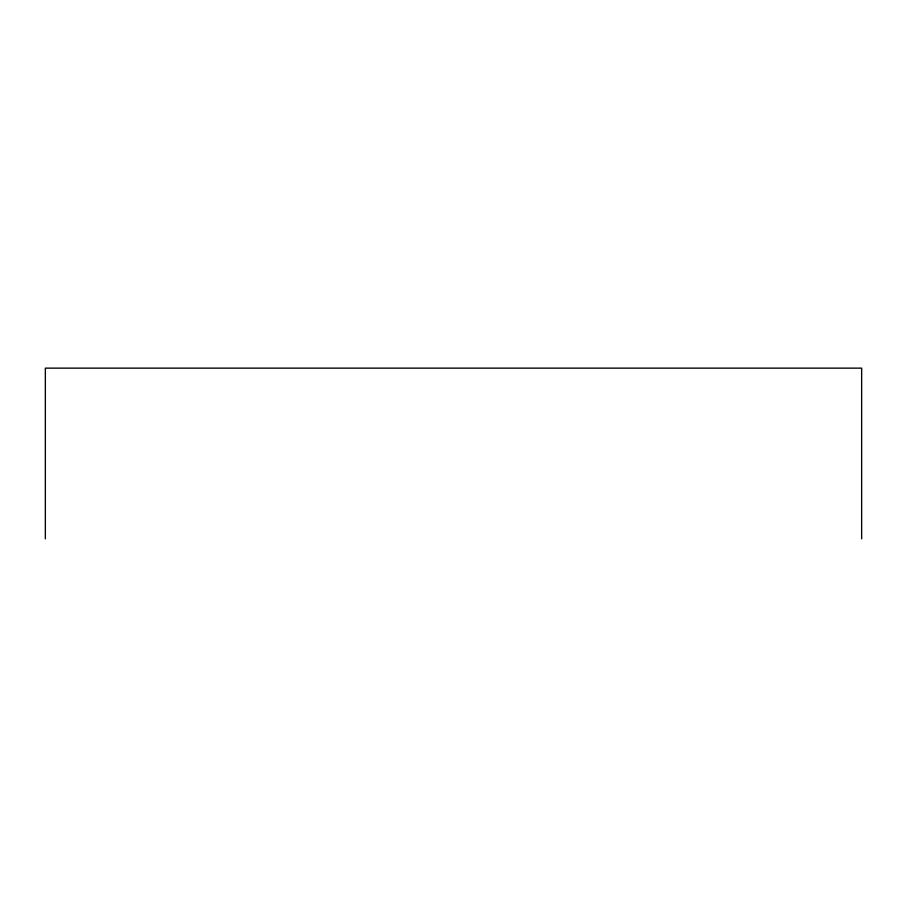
<?xml version="1.0" encoding="UTF-8"?>
<svg xmlns="http://www.w3.org/2000/svg" width="907" height="907" viewBox="0 0 907 907"><rect width="100%" height="100%" fill="white"/><g stroke="black" fill="none" stroke-linecap="round" stroke-linejoin="round"><path stroke-width="1.36" d="M861.65 538.86L861.65 368.14L45.35 368.14L45.35 538.86"/></g></svg>
